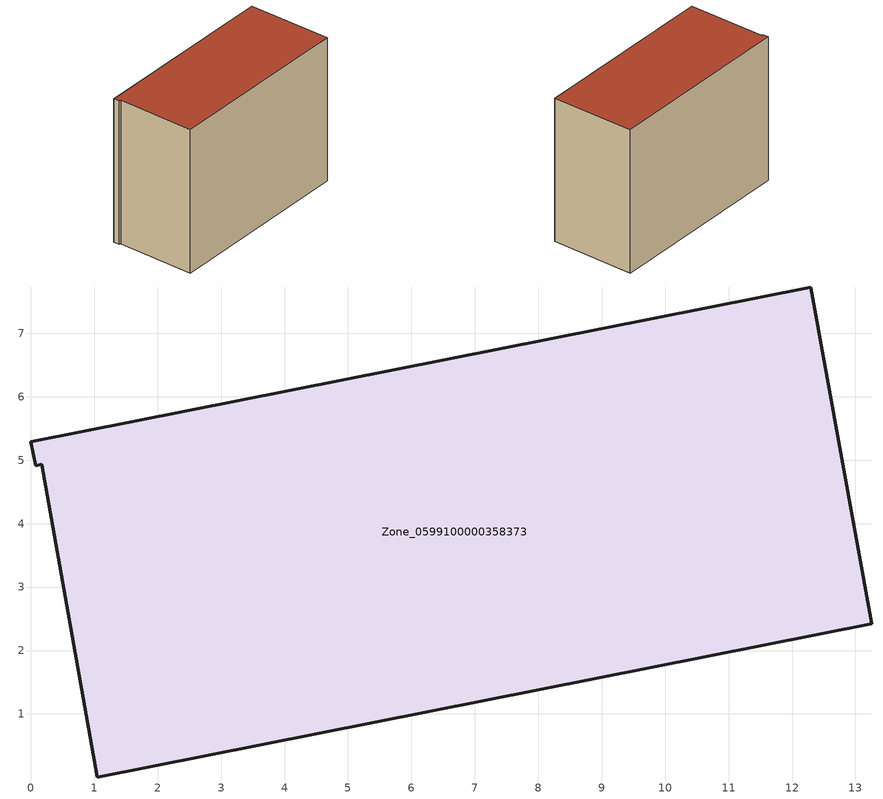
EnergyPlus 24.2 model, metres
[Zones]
Zone_0599100000358373
 floor ground (C_G): 0.18,4.93 0.07,4.91 0,5.29 12.3,7.73 13.26,2.42 1.05,0.01 z0
 wall outside (C_F): 13.26,2.42 12.3,7.73 0,5.29 0.07,4.91 0.18,4.93 1.05,0.01 13.26,2.42 z0:9.37
 roof outside (C_R): 0.07,4.91 0.18,4.93 1.05,0.01 13.26,2.42 12.3,7.73 0,5.29 z9.37
[BUILDING]
Pand.0599100000358373: North Axis=0; Terrain=City; Loads Convergence Tolerance Value=0.04; Temperature Convergence Tolerance Value=0.4; Solar Distribution=FullExterior; Maximum Number of Warmup Days=25; Minimum Number of Warmup Days=1
[Site:Location]
Rotterdam.The.Hague.AP_ZH_NLD Design_Conditions: Latitude=51.96; Longitude=4.45; Time Zone=1; Elevation=-4.5
[SITE:GROUNDTEMPERATURE:BUILDINGSURFACE]
18, 18, 18, 18, 18, 18, 18, 18, 18, 18, 18, 18
[MATERIAL] Thermal Absorptance=0.9; Solar Absorptance=0.7; Visible Absorptance=0.7
Name | Roughness | Thickness | Conductivity | Density | Specific Heat
G.TI.1992-2005 | MediumSmooth | 0.15 | 0.06 | 540 | 1210
F.TI.1992-2005 | Rough | 0.3 | 0.12 | 1920 | 840
R.TI.1992-2005 | MediumRough | 0.2 | 0.08 | 1500 | 1000
[CONSTRUCTION]
C_G: G.TI.1992-2005
C_F: F.TI.1992-2005
C_R: R.TI.1992-2005
[ZONE]
Zone_0599100000358373: Type=1; Multiplier=1; Ceiling Height=Autocalculate; Volume=Autocalculate; Floor Area=autocalculate; Part of Total Floor Area=Yes
[ZONEINFILTRATION:DESIGNFLOWRATE]
Infil_Zone_0599100000358373: Zone or ZoneList or Space or SpaceList=Zone_0599100000358373; Schedule=AlwaysOn; Design Flow Rate Calculation Method=Flow/Area; Flow Rate per Floor Area=0.0015; Constant Term Coefficient=1; Temperature Term Coefficient=0; Velocity Term Coefficient=0; Velocity Squared Term Coefficient=0
[HVACTEMPLATE:ZONE:IDEALLOADSAIRSYSTEM]
Zone_0599100000358373: Maximum Heating Supply Air Temperature=50; Minimum Cooling Supply Air Temperature=13; Maximum Heating Supply Air Humidity Ratio=0.0156; Minimum Cooling Supply Air Humidity Ratio=0.0077; Heating Limit=NoLimit; Cooling Limit=NoLimit; Dehumidification Control Type=ConstantSensibleHeatRatio; Cooling Sensible Heat Ratio=0.7; Dehumidification Setpoint=60; Humidification Control Type=None; Humidification Setpoint=30; Outdoor Air Method=None; Outdoor Air Flow Rate per Person=0.00944; Outdoor Air Flow Rate per Zone Floor Area=0; Outdoor Air Flow Rate per Zone=0; Demand Controlled Ventilation Type=None; Outdoor Air Economizer Type=NoEconomizer; Heat Recovery Type=None; Sensible Heat Recovery Effectiveness=0.7; Latent Heat Recovery Effectiveness=0.65
[ZONECONTROL:THERMOSTAT]
ThermostatControl_Zone_0599100000358373: Zone or ZoneList=Zone_0599100000358373; Control Type Schedule=DualSetpointControlType; Control 1=Thermostat_Zone_0599100000358373; Temperature Difference Between Cutout And Setpoint=0
[THERMOSTATSETPOINT:DUALSETPOINT]
Thermostat_Zone_0599100000358373: Heating Setpoint Temperature Schedule=HeatingSetpoint_Zone_0599100000358373; Cooling Setpoint Temperature Schedule=CoolingSetpoint_Zone_0599100000358373
[SCHEDULE:COMPACT]
HeatingSetpoint_Zone_0599100000358373: Through: 12/31, For: AllDays, Until: 24:00, 21
CoolingSetpoint_Zone_0599100000358373: Through: 12/31, For: AllDays, Until: 24:00, 24
DualSetpointControlType: Through: 12/31, For: AllDays, Until: 24:00, 4
AlwaysOn: Through: 12/31, For: AllDays, Until: 24:00, 1
